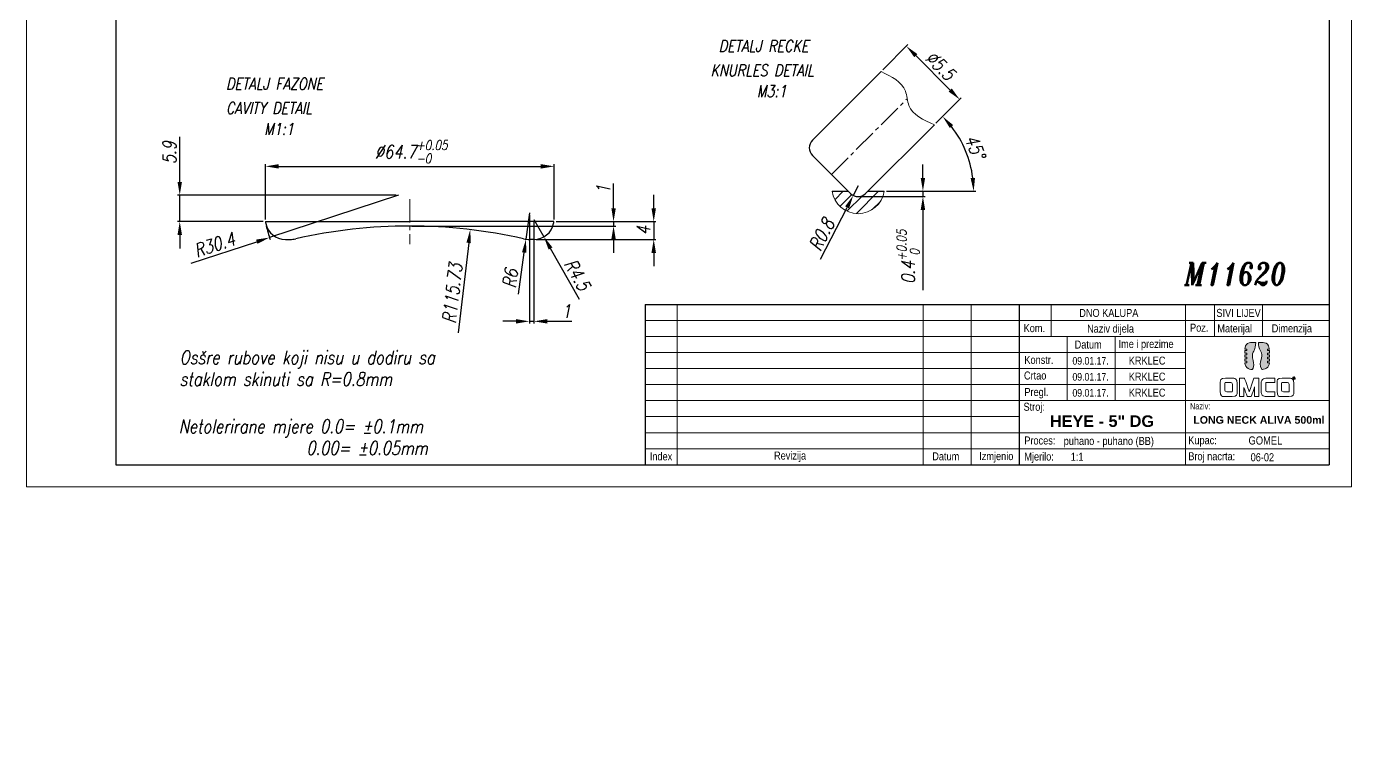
# Model space of a CAD drawing. Extents: x 89 to 607, y -37 to 440.
# Drawn here: x 89 to 386, y -37.2 to 123.2 of the extents above; entities that cross this region are included whole.
import ezdxf

# ---------------------------------------------------------------- set-up
doc = ezdxf.new("R2010")
doc.units = 0
doc.header["$LTSCALE"] = 7
doc.header["$MEASUREMENT"] = 0
doc.linetypes.add('CENTER2', pattern=[1.125, 0.75, -0.125, 0.125, -0.125])
doc.layers.get('0').update_dxf_attribs({"linetype": 'CONTINUOUS', "lineweight": 15})
for name, color, linetype, lineweight in [('1', 1, 'CENTER2', 15), ('3', 3, 'CONTINUOUS', 30), ('8', 252, 'CONTINUOUS', 15), ('ENGLISH', 252, 'CONTINUOUS', 18)]:
    doc.layers.add(name, color=color, linetype=linetype, lineweight=lineweight)
doc.styles.add('ITALICT', font='ITALICT.shx', dxfattribs={"width": 0.8, "height": 3})
doc.styles.get("Standard").update_dxf_attribs({"font": 'isocp.shx', "height": 3})
doc.styles.add('style2', font='swissc.ttf')
doc.dimstyles.get("Standard").update_dxf_attribs({"dimtxt": 3, "dimasz": 3, "dimexe": 0.5, "dimexo": 0.5, "dimgap": 0.8, "dimtad": 1, "dimdsep": 46, "dimtxsty": 'ITALICT', "dimcen": 0.09, "dimazin": 2, "dimtfac": 1, "dimtmove": 0, "dimatfit": 3, "dimfxl": 1, "dimtolj": 1, "dimtzin": 0, "dimarcsym": 0})
doc.dimstyles.new('Standard$0', dxfattribs={"dimtxt": 3, "dimasz": 3, "dimexe": 0.5, "dimexo": 0.5, "dimgap": 0.8, "dimtad": 1, "dimdsep": 46, "dimtxsty": 'ITALICT', "dimcen": 0.09, "dimazin": 2, "dimtfac": 1, "dimtmove": 0, "dimatfit": 3, "dimfxl": 1, "dimtolj": 1, "dimtzin": 0, "dimarcsym": 0})
doc.dimstyles.new('Standard$4', dxfattribs={"dimtxt": 3, "dimasz": 3, "dimexe": 0.5, "dimexo": 0.5, "dimgap": 0.8, "dimtad": 1, "dimdsep": 46, "dimtxsty": 'ITALICT', "dimcen": 0.09, "dimazin": 2, "dimtfac": 1, "dimtmove": 0, "dimatfit": 3, "dimfxl": 1, "dimtolj": 1, "dimtzin": 0, "dimarcsym": 0})

# ---------------------------------------------------------------- blocks, each defined once
blk = doc.blocks.new('*D19')
at = {"color": 0, "linetype": 'ByBlock', "lineweight": -2, "transparency": 16777216}
for p, q in [((142.55, 80.01), (142.55, 92.39)), ((207.25, 80.01), (207.25, 92.39)), ((145.55, 91.89), (204.25, 91.89))]:
    blk.add_line(p, q, dxfattribs=at)
at = {"color": 0, "transparency": 16777216}
for points in [[(145.55, 92.39), (145.55, 91.39), (142.55, 91.89)], [(204.25, 91.39), (204.25, 92.39), (207.25, 91.89)]]:
    blk.add_solid(points, dxfattribs=at)
at = {"color": 0, "transparency": 16777216, "insert": (175.26, 95.17), "char_height": 3, "attachment_point": 5, "style": 'ITALICT'}
blk.add_mtext('\\A1;%%c64.7{}{\\H0.71x;\\C3;\\S+0.05^ -0;}', dxfattribs=at)
blk = doc.blocks.new('*D20')
at = {"color": 0, "lineweight": -2, "transparency": 16777216}
for p, q in [((229.6, 82.51), (229.6, 85.51)), ((207.75, 79.51), (230.1, 79.51)), ((229.6, 79.51), (229.6, 75.51)), ((203.25, 75.51), (230.1, 75.51)), ((229.6, 72.51), (229.6, 69.51))]:
    blk.add_line(p, q, dxfattribs=at)
at = {"color": 0, "transparency": 16777216}
for points in [[(229.1, 82.51), (230.1, 82.51), (229.6, 79.51)], [(230.1, 72.51), (229.1, 72.51), (229.6, 75.51)]]:
    blk.add_solid(points, dxfattribs=at)
at = {"color": 0, "transparency": 16777216, "insert": (227.3, 77.51), "char_height": 3, "attachment_point": 5, "rotation": 90, "style": 'ITALICT'}
blk.add_mtext('\\A1;4', dxfattribs=at)
blk = doc.blocks.new('*D55')
at = {"color": 0, "linetype": 'ByBlock', "lineweight": -2, "transparency": 16777216}
for p, q in [((275.41, 87.5), (274.32, 85.36)), ((266.99, 71.07), (272.95, 82.69))]:
    blk.add_line(p, q, dxfattribs=at)
at = {"color": 0, "transparency": 16777216}
blk.add_solid([(273.39, 82.46), (272.5, 82.92), (274.32, 85.36)], dxfattribs=at)
at = {"color": 0, "transparency": 16777216, "insert": (267.24, 76.6), "char_height": 3, "attachment_point": 5, "rotation": 62.8566, "style": 'ITALICT'}
blk.add_mtext('\\A1;R0.8', dxfattribs=at)
blk = doc.blocks.new('*D56')
at = {"color": 0, "linetype": 'ByBlock', "lineweight": -2, "transparency": 16777216}
for p, q in [((280.92, 113.5), (286.59, 119.17)), ((288.36, 116.7), (296.06, 109)), ((292.87, 101.56), (298.54, 107.23))]:
    blk.add_line(p, q, dxfattribs=at)
at = {"color": 0, "transparency": 16777216}
for points in [[(288.71, 117.05), (288.01, 116.34), (286.24, 118.82)], [(295.71, 108.64), (296.41, 109.35), (298.18, 106.88)]]:
    blk.add_solid(points, dxfattribs=at)
at = {"color": 0, "transparency": 16777216, "insert": (293.84, 114.47), "char_height": 3, "attachment_point": 5, "rotation": 315, "style": 'ITALICT'}
blk.add_mtext('\\A1;%%C5.5', dxfattribs=at)
blk = doc.blocks.new('*D57')
at = {"color": 0, "lineweight": -2, "transparency": 16777216}
for p, q in [((289.94, 89.3), (289.94, 92.3)), ((281.76, 86.3), (290.44, 86.3)), ((289.94, 86.3), (289.94, 85.1)), ((275.91, 85.1), (290.44, 85.1)), ((289.94, 82.1), (289.94, 64.17))]:
    blk.add_line(p, q, dxfattribs=at)
at = {"color": 0, "transparency": 16777216}
for points in [[(289.44, 89.3), (290.44, 89.3), (289.94, 86.3)], [(290.44, 82.1), (289.44, 82.1), (289.94, 85.1)]]:
    blk.add_solid(points, dxfattribs=at)
at = {"color": 0, "transparency": 16777216, "insert": (286.65, 71.64), "char_height": 3, "attachment_point": 5, "rotation": 90, "style": 'ITALICT'}
blk.add_mtext('\\A1;0.4{}{\\H0.71x;\\C3;\\S+0.05^  0;}', dxfattribs=at)
blk = doc.blocks.new('*D73')
at = {"color": 0, "linetype": 'ByBlock', "lineweight": -2, "transparency": 16777216}
for p, q in [((292.87, 101.56), (294.72, 103.42)), ((281.76, 86.3), (301.81, 86.3))]:
    blk.add_line(p, q, dxfattribs=at)
blk.add_arc((277.6, 86.3), 23.71, 7.2544, 37.7456, dxfattribs=at)
at = {"color": 0, "transparency": 16777216}
for points in [[(296.73, 101.14), (295.98, 100.48), (294.37, 103.06)], [(300.63, 89.26), (301.62, 89.32), (301.31, 86.3)]]:
    blk.add_solid(points, dxfattribs=at)
at = {"color": 0, "transparency": 16777216, "insert": (301.63, 96.25), "char_height": 3, "attachment_point": 5, "rotation": 292.5, "style": 'ITALICT'}
blk.add_mtext('\\A1;45%%d', dxfattribs=at)
blk = doc.blocks.new('*D79')
at = {"color": 0, "lineweight": -2, "transparency": 16777216}
for p, q in [((172.37, 85.41), (143.48, 75.94)), ((125.94, 70.19), (140.63, 75))]:
    blk.add_line(p, q, dxfattribs=at)
blk.add_arc((172.37, 85.41), 30.4, 192.9765, 199.0901, dxfattribs=at)
at = {"color": 0, "transparency": 16777216}
blk.add_solid([(140.78, 74.53), (140.47, 75.48), (143.48, 75.94)], dxfattribs=at)
at = {"color": 0, "transparency": 16777216, "insert": (131.14, 74.32), "char_height": 3, "attachment_point": 5, "rotation": 18.1478, "style": 'ITALICT'}
blk.add_mtext('\\A1;R30.4', dxfattribs=at)
blk = doc.blocks.new('*D80')
at = {"color": 0, "lineweight": -2, "transparency": 16777216}
for p, q in [((123.36, 88.41), (123.36, 98.49)), ((171.87, 85.41), (122.86, 85.41)), ((123.36, 79.51), (123.36, 85.41)), ((142.05, 79.51), (122.86, 79.51)), ((123.36, 76.51), (123.36, 73.51))]:
    blk.add_line(p, q, dxfattribs=at)
at = {"color": 0, "transparency": 16777216}
for points in [[(122.86, 88.41), (123.86, 88.41), (123.36, 85.41)], [(123.86, 76.51), (122.86, 76.51), (123.36, 79.51)]]:
    blk.add_solid(points, dxfattribs=at)
at = {"color": 0, "transparency": 16777216, "insert": (121.06, 94.95), "char_height": 3, "attachment_point": 5, "rotation": 90, "style": 'ITALICT'}
blk.add_mtext('\\A1;5.9', dxfattribs=at)
blk = doc.blocks.new('*D81')
at = {"color": 0, "lineweight": -2, "transparency": 16777216}
for p, q in [((202.75, 80.01), (204.98, 76.1)), ((212.98, 62.04), (206.46, 73.49))]:
    blk.add_line(p, q, dxfattribs=at)
at = {"color": 0, "transparency": 16777216}
blk.add_solid([(206.9, 73.74), (206.03, 73.24), (204.98, 76.1)], dxfattribs=at)
at = {"color": 0, "transparency": 16777216, "insert": (212.46, 67.6), "char_height": 3, "attachment_point": 5, "rotation": 299.6408, "style": 'ITALICT'}
blk.add_mtext('\\A1;R4.5', dxfattribs=at)
blk = doc.blocks.new('*D82')
at = {"color": 0, "lineweight": -2, "transparency": 16777216}
for p, q in [((201.75, 81.51), (200.96, 75.56)), ((199.31, 63.27), (200.56, 72.59))]:
    blk.add_line(p, q, dxfattribs=at)
at = {"color": 0, "transparency": 16777216}
blk.add_solid([(201.06, 72.52), (200.07, 72.65), (200.96, 75.56)], dxfattribs=at)
at = {"color": 0, "transparency": 16777216, "insert": (197.46, 66.75), "char_height": 3, "attachment_point": 5, "rotation": 82.3804, "style": 'ITALICT'}
blk.add_mtext('\\A1;R6', dxfattribs=at)
blk = doc.blocks.new('*D83')
at = {"color": 0, "lineweight": -2, "transparency": 16777216}
blk.add_line((188.12, 74.73), (185.74, 54.61), dxfattribs=at)
at = {"color": 0, "transparency": 16777216}
blk.add_solid([(188.61, 74.67), (187.62, 74.79), (188.47, 77.71)], dxfattribs=at)
at = {"color": 0, "transparency": 16777216, "insert": (184.47, 63.45), "char_height": 3, "attachment_point": 5, "rotation": 83.2643, "style": 'ITALICT'}
blk.add_mtext('\\A1;R115.73', dxfattribs=at)
blk = doc.blocks.new('*D84')
at = {"color": 0, "lineweight": -2, "transparency": 16777216}
for p, q in [((201.75, 81.01), (201.75, 56.66)), ((202.75, 79.51), (202.75, 56.66)), ((198.75, 57.16), (195.75, 57.16)), ((201.75, 57.16), (202.75, 57.16)), ((205.75, 57.16), (211.27, 57.16))]:
    blk.add_line(p, q, dxfattribs=at)
at = {"color": 0, "transparency": 16777216}
for points in [[(198.75, 57.66), (198.75, 56.66), (201.75, 57.16)], [(205.75, 57.66), (205.75, 56.66), (202.75, 57.16)]]:
    blk.add_solid(points, dxfattribs=at)
at = {"color": 0, "transparency": 16777216, "insert": (210.01, 59.46), "char_height": 3, "attachment_point": 5, "style": 'ITALICT'}
blk.add_mtext('\\A1;1', dxfattribs=at)
blk = doc.blocks.new('*D85')
at = {"color": 0, "lineweight": -2, "transparency": 16777216}
for p, q in [((220.6, 82.51), (220.6, 88.02)), ((175.4, 78.51), (221.1, 78.51)), ((207.75, 79.51), (221.1, 79.51)), ((220.6, 79.51), (220.6, 78.51)), ((220.6, 75.51), (220.6, 72.51))]:
    blk.add_line(p, q, dxfattribs=at)
at = {"color": 0, "transparency": 16777216}
for points in [[(220.1, 82.51), (221.1, 82.51), (220.6, 79.51)], [(221.1, 75.51), (220.1, 75.51), (220.6, 78.51)]]:
    blk.add_solid(points, dxfattribs=at)
at = {"color": 0, "transparency": 16777216, "insert": (218.3, 86.76), "char_height": 3, "attachment_point": 5, "rotation": 90, "style": 'ITALICT'}
blk.add_mtext('\\A1;1', dxfattribs=at)

msp = doc.modelspace()

# ---------------------------------------------------------------- hatches: boundary and pattern name
h = msp.add_hatch(color=142)
h.dxf.hatch_style = 1
edge = h.paths.add_edge_path()
edge.add_spline(control_points=[(363.787, 49.635), (363.787, 50.395), (364.456, 50.599), (364.53, 52.422)], knot_values=[0.952381, 0.952381, 0.952381, 0.952381, 1, 1, 1, 1], degree=3, periodic=0)
edge.add_spline(control_points=[(364.53, 52.422), (364.53, 52.422), (363.758, 52.422), (363.758, 52.422)], knot_values=[0, 0, 0, 0, 0.047619, 0.047619, 0.047619, 0.047619], degree=3, periodic=0)
edge.add_spline(control_points=[(363.758, 52.422), (362.454, 52.422), (362.157, 51.417), (362.089, 50.958), (362.089, 50.958), (362.089, 50.958), (362.2, 50.958), (362.31, 50.958)], knot_values=[0.047619, 0.047619, 0.047619, 0.047619, 0.0952381, 0.0952381, 0.0952381, 0.0953381, 0.1190476, 0.1190476, 0.1190476, 0.1190476], degree=3, periodic=0)
edge.add_spline(control_points=[(362.31, 50.958), (362.421, 50.958), (362.531, 50.958), (362.531, 50.958), (362.531, 50.958), (362.531, 50.958), (362.531, 50.866), (362.531, 50.773)], knot_values=[0.1190476, 0.1190476, 0.1190476, 0.1190476, 0.1428571, 0.1428571, 0.1428571, 0.1429571, 0.1666667, 0.1666667, 0.1666667, 0.1666667], degree=3, periodic=0)
edge.add_spline(control_points=[(362.531, 50.773), (362.531, 50.681), (362.531, 50.588), (362.531, 50.588), (362.531, 50.588), (362.531, 50.588), (362.416, 50.588), (362.3, 50.588)], knot_values=[0.1666667, 0.1666667, 0.1666667, 0.1666667, 0.1904762, 0.1904762, 0.1904762, 0.1905762, 0.2142857, 0.2142857, 0.2142857, 0.2142857], degree=3, periodic=0)
edge.add_spline(control_points=[(362.3, 50.588), (362.185, 50.588), (362.069, 50.588), (362.069, 50.588), (362.069, 50.588), (362.069, 50.588), (362.069, 50.452), (362.069, 50.317)], knot_values=[0.2142857, 0.2142857, 0.2142857, 0.2142857, 0.2380952, 0.2380952, 0.2380952, 0.2381952, 0.2619048, 0.2619048, 0.2619048, 0.2619048], degree=3, periodic=0)
edge.add_spline(control_points=[(362.069, 50.317), (362.069, 50.181), (362.069, 50.045), (362.069, 50.045), (362.069, 50.045), (362.069, 50.045), (362.185, 50.045), (362.3, 50.045)], knot_values=[0.2619048, 0.2619048, 0.2619048, 0.2619048, 0.2857143, 0.2857143, 0.2857143, 0.2858143, 0.3095238, 0.3095238, 0.3095238, 0.3095238], degree=3, periodic=0)
edge.add_spline(control_points=[(362.3, 50.045), (362.416, 50.045), (362.531, 50.045), (362.531, 50.045), (362.531, 50.045), (362.531, 50.045), (362.531, 49.953), (362.531, 49.86)], knot_values=[0.3095238, 0.3095238, 0.3095238, 0.3095238, 0.3333333, 0.3333333, 0.3333333, 0.3334333, 0.3571429, 0.3571429, 0.3571429, 0.3571429], degree=3, periodic=0)
edge.add_spline(control_points=[(362.531, 49.86), (362.531, 49.768), (362.531, 49.675), (362.531, 49.675), (362.531, 49.675), (362.531, 49.675), (362.416, 49.675), (362.3, 49.675)], knot_values=[0.3571429, 0.3571429, 0.3571429, 0.3571429, 0.3809524, 0.3809524, 0.3809524, 0.3810524, 0.4047619, 0.4047619, 0.4047619, 0.4047619], degree=3, periodic=0)
edge.add_spline(control_points=[(362.3, 49.675), (362.185, 49.675), (362.069, 49.675), (362.069, 49.675), (362.069, 49.675), (362.069, 49.675), (362.069, 49.539), (362.069, 49.404)], knot_values=[0.4047619, 0.4047619, 0.4047619, 0.4047619, 0.4285714, 0.4285714, 0.4285714, 0.4286714, 0.452381, 0.452381, 0.452381, 0.452381], degree=3, periodic=0)
edge.add_spline(control_points=[(362.069, 49.404), (362.069, 49.268), (362.069, 49.132), (362.069, 49.132), (362.069, 49.132), (362.069, 49.132), (362.185, 49.132), (362.3, 49.132)], knot_values=[0.452381, 0.452381, 0.452381, 0.452381, 0.4761905, 0.4761905, 0.4761905, 0.4762905, 0.5, 0.5, 0.5, 0.5], degree=3, periodic=0)
edge.add_spline(control_points=[(362.3, 49.132), (362.416, 49.132), (362.531, 49.132), (362.531, 49.132), (362.531, 49.132), (362.531, 49.132), (362.531, 49.039), (362.531, 48.947)], knot_values=[0.5, 0.5, 0.5, 0.5, 0.5238095, 0.5238095, 0.5238095, 0.5239095, 0.547619, 0.547619, 0.547619, 0.547619], degree=3, periodic=0)
edge.add_spline(control_points=[(362.531, 48.947), (362.531, 48.855), (362.531, 48.762), (362.531, 48.762), (362.531, 48.762), (362.531, 48.762), (362.416, 48.762), (362.3, 48.762)], knot_values=[0.547619, 0.547619, 0.547619, 0.547619, 0.5714286, 0.5714286, 0.5714286, 0.5715286, 0.5952381, 0.5952381, 0.5952381, 0.5952381], degree=3, periodic=0)
edge.add_spline(control_points=[(362.3, 48.762), (362.185, 48.762), (362.069, 48.762), (362.069, 48.762), (362.069, 48.762), (362.069, 48.762), (362.069, 48.626), (362.069, 48.49)], knot_values=[0.5952381, 0.5952381, 0.5952381, 0.5952381, 0.6190476, 0.6190476, 0.6190476, 0.6191476, 0.6428571, 0.6428571, 0.6428571, 0.6428571], degree=3, periodic=0)
edge.add_spline(control_points=[(362.069, 48.49), (362.069, 48.355), (362.069, 48.219), (362.069, 48.219), (362.069, 48.219), (362.069, 48.219), (362.185, 48.219), (362.3, 48.219)], knot_values=[0.6428571, 0.6428571, 0.6428571, 0.6428571, 0.6666667, 0.6666667, 0.6666667, 0.6667667, 0.6904762, 0.6904762, 0.6904762, 0.6904762], degree=3, periodic=0)
edge.add_spline(control_points=[(362.3, 48.219), (362.416, 48.219), (362.531, 48.219), (362.531, 48.219), (362.531, 48.219), (362.531, 48.219), (362.531, 48.126), (362.531, 48.034)], knot_values=[0.6904762, 0.6904762, 0.6904762, 0.6904762, 0.7142857, 0.7142857, 0.7142857, 0.7143857, 0.7380952, 0.7380952, 0.7380952, 0.7380952], degree=3, periodic=0)
edge.add_spline(control_points=[(362.531, 48.034), (362.531, 47.942), (362.531, 47.849), (362.531, 47.849), (362.531, 47.849), (362.531, 47.849), (362.086, 47.849), (362.086, 47.849)], knot_values=[0.7380952, 0.7380952, 0.7380952, 0.7380952, 0.7619048, 0.7619048, 0.7619048, 0.7620048, 0.8095238, 0.8095238, 0.8095238, 0.8095238], degree=3, periodic=0)
edge.add_spline(control_points=[(362.086, 47.849), (362.243, 46.457), (363.474, 46.385), (363.655, 46.385)], knot_values=[0.8095238, 0.8095238, 0.8095238, 0.8095238, 0.8571429, 0.8571429, 0.8571429, 0.8571429], degree=3, periodic=0)
edge.add_spline(control_points=[(363.655, 46.385), (363.655, 46.385), (363.792, 46.385), (363.792, 46.385)], knot_values=[0.8571429, 0.8571429, 0.8571429, 0.8571429, 0.9047619, 0.9047619, 0.9047619, 0.9047619], degree=3, periodic=0)
edge.add_spline(control_points=[(363.792, 46.385), (364.438, 47.314), (363.787, 48.667), (363.787, 49.635)], knot_values=[0.9047619, 0.9047619, 0.9047619, 0.9047619, 0.952381, 0.952381, 0.952381, 0.952381], degree=3, periodic=0)
h = msp.add_hatch(color=253)
h.dxf.hatch_style = 1
edge = h.paths.add_edge_path()
edge.add_spline(control_points=[(367.597, 50.958), (367.435, 52.341), (366.211, 52.422), (366.029, 52.422), (366.029, 52.422), (366.029, 52.422), (365.155, 52.422), (365.155, 52.422)], knot_values=[0.6666667, 0.6666667, 0.6666667, 0.6666667, 0.7142857, 0.7142857, 0.7142857, 0.7143857, 0.7619048, 0.7619048, 0.7619048, 0.7619048], degree=3, periodic=0)
edge.add_spline(control_points=[(365.155, 52.422), (365.228, 50.599), (365.898, 50.395), (365.898, 49.635)], knot_values=[0.7619048, 0.7619048, 0.7619048, 0.7619048, 0.8095238, 0.8095238, 0.8095238, 0.8095238], degree=3, periodic=0)
edge.add_spline(control_points=[(365.898, 49.635), (365.898, 48.667), (365.247, 47.314), (365.893, 46.385)], knot_values=[0.8095238, 0.8095238, 0.8095238, 0.8095238, 0.8571429, 0.8571429, 0.8571429, 0.8571429], degree=3, periodic=0)
edge.add_spline(control_points=[(365.893, 46.385), (365.893, 46.385), (365.937, 46.385), (365.937, 46.385)], knot_values=[0.8571429, 0.8571429, 0.8571429, 0.8571429, 0.9047619, 0.9047619, 0.9047619, 0.9047619], degree=3, periodic=0)
edge.add_spline(control_points=[(365.937, 46.385), (367.24, 46.385), (367.531, 47.39), (367.597, 47.849), (367.597, 47.849), (367.597, 47.849), (367.486, 47.849), (367.375, 47.849)], knot_values=[0.9047619, 0.9047619, 0.9047619, 0.9047619, 0.952381, 0.952381, 0.952381, 0.952481, 0.9761905, 0.9761905, 0.9761905, 0.9761905], degree=3, periodic=0)
edge.add_spline(control_points=[(367.375, 47.849), (367.264, 47.849), (367.153, 47.849), (367.153, 47.849), (367.153, 47.849), (367.153, 47.942), (367.153, 48.034)], knot_values=[0.9761905, 0.9761905, 0.9761905, 0.9761905, 1, 1, 1, 1.0238095, 1.0238095, 1.0238095, 1.0238095], degree=3, periodic=0)
edge.add_spline(control_points=[(367.153, 48.034), (367.153, 48.126), (367.153, 48.219), (367.153, 48.219), (367.153, 48.219), (367.153, 48.219), (367.269, 48.219), (367.384, 48.219)], knot_values=[0.0238095, 0.0238095, 0.0238095, 0.0238095, 0.047619, 0.047619, 0.047619, 0.047719, 0.0714286, 0.0714286, 0.0714286, 0.0714286], degree=3, periodic=0)
edge.add_spline(control_points=[(367.384, 48.219), (367.5, 48.219), (367.616, 48.219), (367.616, 48.219), (367.616, 48.219), (367.616, 48.219), (367.616, 48.355), (367.616, 48.49)], knot_values=[0.0714286, 0.0714286, 0.0714286, 0.0714286, 0.0952381, 0.0952381, 0.0952381, 0.0953381, 0.1190476, 0.1190476, 0.1190476, 0.1190476], degree=3, periodic=0)
edge.add_spline(control_points=[(367.616, 48.49), (367.616, 48.626), (367.616, 48.762), (367.616, 48.762), (367.616, 48.762), (367.616, 48.762), (367.5, 48.762), (367.384, 48.762)], knot_values=[0.1190476, 0.1190476, 0.1190476, 0.1190476, 0.1428571, 0.1428571, 0.1428571, 0.1429571, 0.1666667, 0.1666667, 0.1666667, 0.1666667], degree=3, periodic=0)
edge.add_spline(control_points=[(367.384, 48.762), (367.269, 48.762), (367.153, 48.762), (367.153, 48.762), (367.153, 48.762), (367.153, 48.762), (367.153, 48.855), (367.153, 48.947)], knot_values=[0.1666667, 0.1666667, 0.1666667, 0.1666667, 0.1904762, 0.1904762, 0.1904762, 0.1905762, 0.2142857, 0.2142857, 0.2142857, 0.2142857], degree=3, periodic=0)
edge.add_spline(control_points=[(367.153, 48.947), (367.153, 49.039), (367.153, 49.132), (367.153, 49.132), (367.153, 49.132), (367.153, 49.132), (367.269, 49.132), (367.384, 49.132)], knot_values=[0.2142857, 0.2142857, 0.2142857, 0.2142857, 0.2380952, 0.2380952, 0.2380952, 0.2381952, 0.2619048, 0.2619048, 0.2619048, 0.2619048], degree=3, periodic=0)
edge.add_spline(control_points=[(367.384, 49.132), (367.5, 49.132), (367.616, 49.132), (367.616, 49.132), (367.616, 49.132), (367.616, 49.132), (367.616, 49.268), (367.616, 49.404)], knot_values=[0.2619048, 0.2619048, 0.2619048, 0.2619048, 0.2857143, 0.2857143, 0.2857143, 0.2858143, 0.3095238, 0.3095238, 0.3095238, 0.3095238], degree=3, periodic=0)
edge.add_spline(control_points=[(367.616, 49.404), (367.616, 49.539), (367.616, 49.675), (367.616, 49.675), (367.616, 49.675), (367.616, 49.675), (367.5, 49.675), (367.384, 49.675)], knot_values=[0.3095238, 0.3095238, 0.3095238, 0.3095238, 0.3333333, 0.3333333, 0.3333333, 0.3334333, 0.3571429, 0.3571429, 0.3571429, 0.3571429], degree=3, periodic=0)
edge.add_spline(control_points=[(367.384, 49.675), (367.269, 49.675), (367.153, 49.675), (367.153, 49.675), (367.153, 49.675), (367.153, 49.675), (367.153, 49.768), (367.153, 49.86)], knot_values=[0.3571429, 0.3571429, 0.3571429, 0.3571429, 0.3809524, 0.3809524, 0.3809524, 0.3810524, 0.4047619, 0.4047619, 0.4047619, 0.4047619], degree=3, periodic=0)
edge.add_spline(control_points=[(367.153, 49.86), (367.153, 49.953), (367.153, 50.045), (367.153, 50.045), (367.153, 50.045), (367.153, 50.045), (367.269, 50.045), (367.384, 50.045)], knot_values=[0.4047619, 0.4047619, 0.4047619, 0.4047619, 0.4285714, 0.4285714, 0.4285714, 0.4286714, 0.452381, 0.452381, 0.452381, 0.452381], degree=3, periodic=0)
edge.add_spline(control_points=[(367.384, 50.045), (367.5, 50.045), (367.616, 50.045), (367.616, 50.045), (367.616, 50.045), (367.616, 50.045), (367.616, 50.181), (367.616, 50.317)], knot_values=[0.452381, 0.452381, 0.452381, 0.452381, 0.4761905, 0.4761905, 0.4761905, 0.4762905, 0.5, 0.5, 0.5, 0.5], degree=3, periodic=0)
edge.add_spline(control_points=[(367.616, 50.317), (367.616, 50.452), (367.616, 50.588), (367.616, 50.588), (367.616, 50.588), (367.616, 50.588), (367.5, 50.588), (367.384, 50.588)], knot_values=[0.5, 0.5, 0.5, 0.5, 0.5238095, 0.5238095, 0.5238095, 0.5239095, 0.547619, 0.547619, 0.547619, 0.547619], degree=3, periodic=0)
edge.add_spline(control_points=[(367.384, 50.588), (367.269, 50.588), (367.153, 50.588), (367.153, 50.588), (367.153, 50.588), (367.153, 50.588), (367.153, 50.681), (367.153, 50.773)], knot_values=[0.547619, 0.547619, 0.547619, 0.547619, 0.5714286, 0.5714286, 0.5714286, 0.5715286, 0.5952381, 0.5952381, 0.5952381, 0.5952381], degree=3, periodic=0)
edge.add_spline(control_points=[(367.153, 50.773), (367.153, 50.866), (367.153, 50.958), (367.153, 50.958), (367.153, 50.958), (367.153, 50.958), (367.597, 50.958), (367.597, 50.958)], knot_values=[0.5952381, 0.5952381, 0.5952381, 0.5952381, 0.6190476, 0.6190476, 0.6190476, 0.6191476, 0.6666667, 0.6666667, 0.6666667, 0.6666667], degree=3, periodic=0)
at = {"layer": '8'}
h = msp.add_hatch(dxfattribs=at)
h.set_pattern_fill('ANSI31', color=256, scale=15)
h.set_pattern_definition([(45, (0.8093, 3.3115), (-1.325825, 1.325825), [])])
h.paths.add_polyline_path([(281.256, 86.298), (277.604, 86.298), (277.107, 85.801, -0.4142136), (273.713, 85.801), (273.216, 86.298), (269.564, 86.298, 0.85782)])

# ---------------------------------------------------------------- linework, layer by layer
for p, q in [((89.007, 440.033), (89.007, 20.033)), ((386.007, 440.033), (386.007, 20.033)), ((234.858, 60.909), (234.858, 25.033)), ((289.994, 60.909), (289.994, 25.033)), ((300.757, 60.909), (300.757, 25.033)), ((318.696, 60.909), (318.696, 53.734)), ((348.832, 60.909), (348.832, 25.033)), ((355.29, 60.909), (355.29, 53.734)), ((366.053, 60.909), (366.053, 53.734)), ((227.683, 57.322), (381.007, 57.322)), ((381.007, 53.734), (227.683, 53.734)), ((322.283, 53.734), (322.283, 39.384)), ((333.046, 53.734), (333.046, 39.384)), ((227.683, 50.147), (348.832, 50.147)), ((227.683, 46.559), (348.832, 46.559)), ((227.683, 42.971), (348.832, 42.971)), ((227.683, 39.384), (381.007, 39.384)), ((311.52, 35.796), (227.683, 35.796)), ((227.683, 32.208), (381.007, 32.208)), ((227.683, 28.621), (381.007, 28.621)), ((89.007, 20.033), (386.007, 20.033))]:
    msp.add_line(p, q)
msp.add_arc((275.41, 87.198), 5.914, 188.75269, 351.24731)
msp.add_spline([(280.571, 113.151), (286.01, 108.771), (286.806, 105.518), (292.514, 101.208)], degree=3)
at = {"color": 142}
msp.add_open_spline([(364.53, 52.422), (364.53, 52.422), (363.758, 52.422), (363.758, 52.422), (363.758, 52.422), (362.454, 52.422), (362.157, 51.417), (362.089, 50.958), (362.089, 50.958), (362.089, 50.958), (362.531, 50.958), (362.531, 50.958), (362.531, 50.958), (362.531, 50.958), (362.531, 50.588), (362.531, 50.588), (362.531, 50.588), (362.531, 50.588), (362.069, 50.588), (362.069, 50.588), (362.069, 50.588), (362.069, 50.588), (362.069, 50.045), (362.069, 50.045), (362.069, 50.045), (362.069, 50.045), (362.531, 50.045), (362.531, 50.045), (362.531, 50.045), (362.531, 50.045), (362.531, 49.675), (362.531, 49.675), (362.531, 49.675), (362.531, 49.675), (362.069, 49.675), (362.069, 49.675), (362.069, 49.675), (362.069, 49.675), (362.069, 49.132), (362.069, 49.132), (362.069, 49.132), (362.069, 49.132), (362.531, 49.132), (362.531, 49.132), (362.531, 49.132), (362.531, 49.132), (362.531, 48.762), (362.531, 48.762), (362.531, 48.762), (362.531, 48.762), (362.069, 48.762), (362.069, 48.762), (362.069, 48.762), (362.069, 48.762), (362.069, 48.219), (362.069, 48.219), (362.069, 48.219), (362.069, 48.219), (362.531, 48.219), (362.531, 48.219), (362.531, 48.219), (362.531, 48.219), (362.531, 47.849), (362.531, 47.849), (362.531, 47.849), (362.531, 47.849), (362.086, 47.849), (362.086, 47.849), (362.086, 47.849), (362.243, 46.457), (363.474, 46.385), (363.655, 46.385), (363.655, 46.385), (363.655, 46.385), (363.792, 46.385), (363.792, 46.385), (363.792, 46.385), (364.438, 47.314), (363.787, 48.667), (363.787, 49.635), (363.787, 49.635), (363.787, 50.395), (364.456, 50.599), (364.53, 52.422)], degree=3, knots=[0, 0, 0, 0, 0.047619, 0.047619, 0.047619, 0.0714286, 0.0952381, 0.0952381, 0.0952381, 0.1190476, 0.1428571, 0.1428571, 0.1428571, 0.1666667, 0.1904762, 0.1904762, 0.1904762, 0.2142857, 0.2380952, 0.2380952, 0.2380952, 0.2619048, 0.2857143, 0.2857143, 0.2857143, 0.3095238, 0.3333333, 0.3333333, 0.3333333, 0.3571429, 0.3809524, 0.3809524, 0.3809524, 0.4047619, 0.4285714, 0.4285714, 0.4285714, 0.452381, 0.4761905, 0.4761905, 0.4761905, 0.5, 0.5238095, 0.5238095, 0.5238095, 0.547619, 0.5714286, 0.5714286, 0.5714286, 0.5952381, 0.6190476, 0.6190476, 0.6190476, 0.6428571, 0.6666667, 0.6666667, 0.6666667, 0.6904762, 0.7142857, 0.7142857, 0.7142857, 0.7380952, 0.7619048, 0.7619048, 0.7619048, 0.7857143, 0.8095238, 0.8095238, 0.8095238, 0.8333333, 0.8571429, 0.8571429, 0.8571429, 0.8809524, 0.9047619, 0.9047619, 0.9047619, 0.9285714, 0.952381, 0.952381, 0.952381, 0.9761905, 1, 1, 1, 1], dxfattribs=at)
at = {"color": 253}
msp.add_open_spline([(367.153, 47.849), (367.153, 47.849), (367.153, 48.219), (367.153, 48.219), (367.153, 48.219), (367.153, 48.219), (367.616, 48.219), (367.616, 48.219), (367.616, 48.219), (367.616, 48.219), (367.616, 48.762), (367.616, 48.762), (367.616, 48.762), (367.616, 48.762), (367.153, 48.762), (367.153, 48.762), (367.153, 48.762), (367.153, 48.762), (367.153, 49.132), (367.153, 49.132), (367.153, 49.132), (367.153, 49.132), (367.616, 49.132), (367.616, 49.132), (367.616, 49.132), (367.616, 49.132), (367.616, 49.675), (367.616, 49.675), (367.616, 49.675), (367.616, 49.675), (367.153, 49.675), (367.153, 49.675), (367.153, 49.675), (367.153, 49.675), (367.153, 50.045), (367.153, 50.045), (367.153, 50.045), (367.153, 50.045), (367.616, 50.045), (367.616, 50.045), (367.616, 50.045), (367.616, 50.045), (367.616, 50.588), (367.616, 50.588), (367.616, 50.588), (367.616, 50.588), (367.153, 50.588), (367.153, 50.588), (367.153, 50.588), (367.153, 50.588), (367.153, 50.958), (367.153, 50.958), (367.153, 50.958), (367.153, 50.958), (367.597, 50.958), (367.597, 50.958), (367.597, 50.958), (367.435, 52.341), (366.211, 52.422), (366.029, 52.422), (366.029, 52.422), (366.029, 52.422), (365.155, 52.422), (365.155, 52.422), (365.155, 52.422), (365.228, 50.599), (365.898, 50.395), (365.898, 49.635), (365.898, 49.635), (365.898, 48.667), (365.247, 47.314), (365.893, 46.385), (365.893, 46.385), (365.893, 46.385), (365.937, 46.385), (365.937, 46.385), (365.937, 46.385), (367.24, 46.385), (367.531, 47.39), (367.597, 47.849), (367.597, 47.849), (367.597, 47.849), (367.153, 47.849), (367.153, 47.849)], degree=3, knots=[0, 0, 0, 0, 0.047619, 0.047619, 0.047619, 0.0714286, 0.0952381, 0.0952381, 0.0952381, 0.1190476, 0.1428571, 0.1428571, 0.1428571, 0.1666667, 0.1904762, 0.1904762, 0.1904762, 0.2142857, 0.2380952, 0.2380952, 0.2380952, 0.2619048, 0.2857143, 0.2857143, 0.2857143, 0.3095238, 0.3333333, 0.3333333, 0.3333333, 0.3571429, 0.3809524, 0.3809524, 0.3809524, 0.4047619, 0.4285714, 0.4285714, 0.4285714, 0.452381, 0.4761905, 0.4761905, 0.4761905, 0.5, 0.5238095, 0.5238095, 0.5238095, 0.547619, 0.5714286, 0.5714286, 0.5714286, 0.5952381, 0.6190476, 0.6190476, 0.6190476, 0.6428571, 0.6666667, 0.6666667, 0.6666667, 0.6904762, 0.7142857, 0.7142857, 0.7142857, 0.7380952, 0.7619048, 0.7619048, 0.7619048, 0.7857143, 0.8095238, 0.8095238, 0.8095238, 0.8333333, 0.8571429, 0.8571429, 0.8571429, 0.8809524, 0.9047619, 0.9047619, 0.9047619, 0.9285714, 0.952381, 0.952381, 0.952381, 0.9761905, 1, 1, 1, 1], dxfattribs=at)
for points, knots in [([(373.101, 44.154), (372.948, 44.154), (372.824, 44.279), (372.824, 44.432), (372.824, 44.432), (372.824, 44.585), (372.948, 44.709), (373.101, 44.709), (373.101, 44.709), (373.254, 44.709), (373.379, 44.585), (373.379, 44.432), (373.379, 44.432), (373.379, 44.279), (373.254, 44.154), (373.101, 44.154)], [0, 0, 0, 0, 0.25, 0.25, 0.25, 0.375, 0.5, 0.5, 0.5, 0.625, 0.75, 0.75, 0.75, 0.875, 1, 1, 1, 1]), ([(373.101, 44.648), (372.983, 44.648), (372.885, 44.55), (372.885, 44.432), (372.885, 44.432), (372.885, 44.313), (372.983, 44.216), (373.101, 44.216), (373.101, 44.216), (373.22, 44.216), (373.317, 44.313), (373.317, 44.432), (373.317, 44.432), (373.317, 44.55), (373.22, 44.648), (373.101, 44.648)], [0, 0, 0, 0, 0.25, 0.25, 0.25, 0.375, 0.5, 0.5, 0.5, 0.625, 0.75, 0.75, 0.75, 0.875, 1, 1, 1, 1]), ([(373.164, 44.384), (373.164, 44.384), (373.222, 44.296), (373.222, 44.296), (373.222, 44.296), (373.222, 44.296), (373.145, 44.296), (373.145, 44.296), (373.145, 44.296), (373.145, 44.296), (373.097, 44.374), (373.097, 44.374), (373.097, 44.374), (373.097, 44.374), (373.067, 44.374), (373.067, 44.374), (373.067, 44.374), (373.067, 44.374), (373.067, 44.296), (373.067, 44.296), (373.067, 44.296), (373.067, 44.296), (372.998, 44.296), (372.998, 44.296), (372.998, 44.296), (372.998, 44.296), (372.998, 44.577), (372.998, 44.577), (372.998, 44.577), (372.998, 44.577), (373.12, 44.577), (373.12, 44.577), (373.12, 44.577), (373.143, 44.577), (373.227, 44.577), (373.227, 44.476), (373.227, 44.476), (373.227, 44.422), (373.195, 44.396), (373.164, 44.384)], [0, 0, 0, 0, 0.1, 0.1, 0.1, 0.15, 0.2, 0.2, 0.2, 0.25, 0.3, 0.3, 0.3, 0.35, 0.4, 0.4, 0.4, 0.45, 0.5, 0.5, 0.5, 0.55, 0.6, 0.6, 0.6, 0.65, 0.7, 0.7, 0.7, 0.75, 0.8, 0.8, 0.8, 0.85, 0.9, 0.9, 0.9, 0.95, 1, 1, 1, 1]), ([(359.234, 40.305), (359.234, 40.305), (357.68, 40.305), (357.68, 40.305), (357.68, 40.305), (357.548, 40.305), (356.6, 40.36), (356.6, 41.51), (356.6, 41.51), (356.6, 41.51), (356.6, 43.266), (356.6, 43.266), (356.6, 43.266), (356.6, 43.266), (356.6, 44.415), (357.749, 44.415), (357.749, 44.415), (357.749, 44.415), (359.296, 44.415), (359.296, 44.415), (359.296, 44.415), (359.429, 44.415), (360.376, 44.353), (360.376, 43.203), (360.376, 43.203), (360.376, 43.203), (360.376, 41.454), (360.376, 41.454), (360.376, 41.454), (360.376, 41.454), (360.383, 40.305), (359.234, 40.305)], [0, 0, 0, 0, 0.125, 0.125, 0.125, 0.1875, 0.25, 0.25, 0.25, 0.3125, 0.375, 0.375, 0.375, 0.4375, 0.5, 0.5, 0.5, 0.5625, 0.625, 0.625, 0.625, 0.6875, 0.75, 0.75, 0.75, 0.8125, 0.875, 0.875, 0.875, 0.9375, 1, 1, 1, 1]), ([(359.331, 42.966), (359.331, 42.966), (359.331, 43.44), (358.927, 43.44), (358.927, 43.44), (358.927, 43.44), (357.777, 43.44), (357.777, 43.44), (357.777, 43.44), (357.777, 43.44), (357.645, 43.433), (357.645, 43.3), (357.645, 43.3), (357.645, 43.3), (357.645, 41.816), (357.645, 41.816), (357.645, 41.816), (357.645, 41.816), (357.645, 41.35), (358.049, 41.35), (358.049, 41.35), (358.049, 41.35), (359.199, 41.35), (359.199, 41.35), (359.199, 41.35), (359.199, 41.35), (359.331, 41.35), (359.331, 41.482), (359.331, 41.482), (359.331, 41.482), (359.331, 42.966), (359.331, 42.966)], [0, 0, 0, 0, 0.125, 0.125, 0.125, 0.1875, 0.25, 0.25, 0.25, 0.3125, 0.375, 0.375, 0.375, 0.4375, 0.5, 0.5, 0.5, 0.5625, 0.625, 0.625, 0.625, 0.6875, 0.75, 0.75, 0.75, 0.8125, 0.875, 0.875, 0.875, 0.9375, 1, 1, 1, 1]), ([(364.292, 40.305), (364.292, 40.305), (364.292, 42.457), (364.292, 42.457), (364.292, 42.457), (364.292, 42.457), (363.539, 40.305), (363.539, 40.305), (363.539, 40.305), (363.539, 40.305), (362.634, 40.305), (362.634, 40.305), (362.634, 40.305), (362.634, 40.305), (361.867, 42.36), (361.867, 42.36), (361.867, 42.36), (361.867, 42.36), (361.867, 40.305), (361.867, 40.305), (361.867, 40.305), (361.867, 40.305), (360.899, 40.305), (360.899, 40.305), (360.899, 40.305), (360.899, 40.305), (360.899, 44.415), (360.899, 44.415), (360.899, 44.415), (360.899, 44.415), (362.02, 44.415), (362.02, 44.415), (362.02, 44.415), (362.02, 44.415), (363.1, 41.384), (363.1, 41.384), (363.1, 41.384), (363.1, 41.384), (364.132, 44.415), (364.132, 44.415), (364.132, 44.415), (364.132, 44.415), (365.233, 44.415), (365.233, 44.415), (365.233, 44.415), (365.233, 44.415), (365.233, 40.305), (365.233, 40.305), (365.233, 40.305), (365.233, 40.305), (364.292, 40.305), (364.292, 40.305)], [0, 0, 0, 0, 0.0769231, 0.0769231, 0.0769231, 0.1153846, 0.1538462, 0.1538462, 0.1538462, 0.1923077, 0.2307692, 0.2307692, 0.2307692, 0.2692308, 0.3076923, 0.3076923, 0.3076923, 0.3461538, 0.3846154, 0.3846154, 0.3846154, 0.4230769, 0.4615385, 0.4615385, 0.4615385, 0.5, 0.5384615, 0.5384615, 0.5384615, 0.5769231, 0.6153846, 0.6153846, 0.6153846, 0.6538462, 0.6923077, 0.6923077, 0.6923077, 0.7307692, 0.7692308, 0.7692308, 0.7692308, 0.8076923, 0.8461538, 0.8461538, 0.8461538, 0.8846154, 0.9230769, 0.9230769, 0.9230769, 0.9615385, 1, 1, 1, 1]), ([(368.856, 41.35), (368.856, 41.35), (367.204, 41.35), (367.204, 41.35), (367.204, 41.35), (366.8, 41.35), (366.8, 41.816), (366.8, 41.816), (366.8, 41.816), (366.8, 41.816), (366.8, 43.3), (366.8, 43.3), (366.8, 43.3), (366.8, 43.433), (366.933, 43.44), (366.933, 43.44), (366.933, 43.44), (366.933, 43.44), (368.856, 43.44), (368.856, 43.44), (368.856, 43.44), (368.856, 43.44), (368.856, 44.415), (368.856, 44.415), (368.856, 44.415), (368.856, 44.415), (366.905, 44.415), (366.905, 44.415), (366.905, 44.415), (365.755, 44.415), (365.755, 43.266), (365.755, 43.266), (365.755, 43.266), (365.755, 43.266), (365.755, 41.51), (365.755, 41.51), (365.755, 41.51), (365.755, 40.36), (366.703, 40.305), (366.835, 40.305), (366.835, 40.305), (366.835, 40.305), (368.856, 40.305), (368.856, 40.305), (368.856, 40.305), (368.856, 40.305), (368.856, 41.35), (368.856, 41.35)], [0, 0, 0, 0, 0.0833333, 0.0833333, 0.0833333, 0.125, 0.1666667, 0.1666667, 0.1666667, 0.2083333, 0.25, 0.25, 0.25, 0.2916667, 0.3333333, 0.3333333, 0.3333333, 0.375, 0.4166667, 0.4166667, 0.4166667, 0.4583333, 0.5, 0.5, 0.5, 0.5416667, 0.5833333, 0.5833333, 0.5833333, 0.625, 0.6666667, 0.6666667, 0.6666667, 0.7083333, 0.75, 0.75, 0.75, 0.7916667, 0.8333333, 0.8333333, 0.8333333, 0.875, 0.9166667, 0.9166667, 0.9166667, 0.9583333, 1, 1, 1, 1]), ([(371.942, 40.305), (371.942, 40.305), (370.388, 40.305), (370.388, 40.305), (370.388, 40.305), (370.256, 40.305), (369.309, 40.36), (369.309, 41.51), (369.309, 41.51), (369.309, 41.51), (369.309, 43.266), (369.309, 43.266), (369.309, 43.266), (369.309, 43.266), (369.309, 44.415), (370.458, 44.415), (370.458, 44.415), (370.458, 44.415), (372.005, 44.415), (372.005, 44.415), (372.005, 44.415), (372.137, 44.415), (373.085, 44.353), (373.085, 43.203), (373.085, 43.203), (373.085, 43.203), (373.085, 41.454), (373.085, 41.454), (373.085, 41.454), (373.085, 41.454), (373.092, 40.305), (371.942, 40.305)], [0, 0, 0, 0, 0.125, 0.125, 0.125, 0.1875, 0.25, 0.25, 0.25, 0.3125, 0.375, 0.375, 0.375, 0.4375, 0.5, 0.5, 0.5, 0.5625, 0.625, 0.625, 0.625, 0.6875, 0.75, 0.75, 0.75, 0.8125, 0.875, 0.875, 0.875, 0.9375, 1, 1, 1, 1]), ([(372.04, 42.966), (372.04, 42.966), (372.04, 43.44), (371.635, 43.44), (371.635, 43.44), (371.635, 43.44), (370.486, 43.44), (370.486, 43.44), (370.486, 43.44), (370.486, 43.44), (370.353, 43.433), (370.353, 43.3), (370.353, 43.3), (370.353, 43.3), (370.353, 41.816), (370.353, 41.816), (370.353, 41.816), (370.353, 41.816), (370.353, 41.35), (370.758, 41.35), (370.758, 41.35), (370.758, 41.35), (371.907, 41.35), (371.907, 41.35), (371.907, 41.35), (371.907, 41.35), (372.04, 41.35), (372.04, 41.482), (372.04, 41.482), (372.04, 41.482), (372.04, 42.966), (372.04, 42.966)], [0, 0, 0, 0, 0.125, 0.125, 0.125, 0.1875, 0.25, 0.25, 0.25, 0.3125, 0.375, 0.375, 0.375, 0.4375, 0.5, 0.5, 0.5, 0.5625, 0.625, 0.625, 0.625, 0.6875, 0.75, 0.75, 0.75, 0.8125, 0.875, 0.875, 0.875, 0.9375, 1, 1, 1, 1]), ([(373.103, 44.518), (373.103, 44.518), (373.067, 44.518), (373.067, 44.518), (373.067, 44.518), (373.067, 44.518), (373.067, 44.43), (373.067, 44.43), (373.067, 44.43), (373.067, 44.43), (373.103, 44.43), (373.103, 44.43), (373.103, 44.43), (373.139, 44.43), (373.155, 44.443), (373.155, 44.476), (373.155, 44.476), (373.155, 44.508), (373.139, 44.518), (373.103, 44.518)], [0, 0, 0, 0, 0.2, 0.2, 0.2, 0.3, 0.4, 0.4, 0.4, 0.5, 0.6, 0.6, 0.6, 0.7, 0.8, 0.8, 0.8, 0.9, 1, 1, 1, 1])]:
    msp.add_open_spline(points, degree=3, knots=knots)
at = {"layer": '1'}
for p, q in [((269.438, 90.075), (286.422, 107.059)), ((174.896, 84.564), (174.896, 74.451))]:
    msp.add_line(p, q, dxfattribs=at)
at = {"layer": '3'}
for p, q in [((109.007, 435.033), (109.007, 25.033)), ((381.007, 435.033), (381.007, 25.033)), ((265.164, 97.744), (280.571, 113.151)), ((277.107, 85.801), (292.514, 101.208)), ((273.713, 85.801), (265.164, 94.35)), ((269.564, 86.298), (273.216, 86.298)), ((277.604, 86.298), (281.256, 86.298)), ((142.546, 79.507), (174.896, 79.507)), ((207.246, 79.507), (174.896, 79.507)), ((147.037, 75.507), (148.037, 75.507)), ((202.754, 75.507), (201.754, 75.507)), ((227.683, 60.909), (381.007, 60.909)), ((227.683, 60.909), (227.683, 25.033)), ((311.52, 60.909), (311.52, 25.033)), ((381.007, 60.909), (381.007, 25.033)), ((381.007, 60.909), (381.007, 25.033)), ((381.007, 60.383), (381.007, 25.033)), ((109.007, 25.033), (381.007, 25.033)), ((227.683, 25.033), (381.007, 25.033)), ((227.683, 25.033), (381.007, 25.033)), ((229.933, 25.033), (381.007, 25.033))]:
    msp.add_line(p, q, dxfattribs=at)
for centre, radius, start, end in [((266.861, 96.047), 2.4, 135, 225), ((275.41, 87.498), 2.4, 225, 315), ((172.368, 85.407), 30.4, 191.19092, 192.03412), ((147.037, 80.007), 4.5, 192.03412, 270), ((174.896, -37.225), 115.733, 90, 102.74648), ((174.896, -37.225), 115.733, 77.25352, 90), ((202.754, 80.007), 4.5, 270, 347.96588), ((177.424, 85.407), 30.4, 347.96588, 348.80908), ((148.037, 81.507), 6, 270, 282.74648), ((201.754, 81.507), 6, 257.25352, 270)]:
    msp.add_arc(centre, radius, start, end, dxfattribs=at)

# ---------------------------------------------------------------- texts
at = {"style": 'ITALICT', "width": 0.8}
for s, height, p in [('DETALJ RECKE', 2.625, (244.163, 117.546)), ('DETALJ FAZONE', 2.625, (133.73, 109.082)), ('M3:1', 2.625, (252.696, 107.429)), ('M1:1', 2.625, (142.263, 98.966)), ('M11620', 5, (348.606, 65.289)), ('Osšre rubove koji nisu u dodiru sa', 3, (123.334, 47.585)), ('staklom skinuti sa R=0.8mm', 3, (123.334, 42.727)), ('Netolerirane mjere 0.0= %%p0.1mm', 3, (123.133, 32.125)), ('                0.00= %%p0.05mm', 3, (123.133, 27.267))]:
    msp.add_text(s, height=height, dxfattribs=at).set_placement(p)
at = {"style": 'style2'}
for s, height, p in [('DNO KALUPA', 1.7938, (324.985, 58.137)), ('SIVI LIJEV', 1.7938, (355.723, 58.15)), ('Kom.', 1.7938, (312.514, 54.742)), ('Naziv dijela', 1.79382, (326.741, 54.634)), ('Poz.', 1.7938, (349.821, 54.847)), ('Materijal', 1.7938, (355.939, 54.687)), ('Dimenzija', 1.7938, (368.129, 54.691)), ('Datum', 1.7938, (323.951, 51.058)), ('Ime i prezime', 1.79382, (333.798, 51.193)), ('Konstr.', 1.7938, (312.687, 47.624)), ('09.01.17.', 1.7, (323.456, 47.459)), ('KRKLEC', 1.7938, (336.084, 47.459)), ('Crtao', 1.7938, (312.592, 44.121)), ('09.01.17.', 1.7, (323.456, 43.871)), ('KRKLEC', 1.7938, (336.084, 43.871)), ('Pregl.', 1.7938, (312.687, 40.426)), ('09.01.17.', 1.7, (323.456, 40.284)), ('KRKLEC', 1.7938, (336.084, 40.284)), ('Stroj:', 1.7938, (312.492, 37.119)), ('Naziv:', 1.4351, (349.803, 37.426)), ('Proces:', 1.7938, (312.666, 29.557)), ('puhano - puhano (BB)', 1.79382, (321.495, 29.454)), ('Kupac:', 1.7938, (349.423, 29.618)), ('GOMEL', 1.8268, (362.93, 29.546)), ('Index', 1.7938, (228.725, 26)), ('Revizija', 1.7938, (256.572, 26.177)), ('Datum', 1.7938, (292.035, 26.013)), ('Izmjenio', 1.7938, (302.563, 26.054)), ('Mjerilo:', 1.7938, (312.666, 25.969)), ('1:1', 1.7938, (323.087, 25.914)), ('Broj nacrta:', 1.79382, (349.432, 26.028)), ('06-02', 1.7938, (363.4, 25.801))]:
    msp.add_text(s, height=height, dxfattribs=at).set_placement(p)
at = {"attachment_point": 1}
for s, insert, char_height, width in [('{\\fArial|b1|i0|c238|p34;HEYE - 5" DG}', (318.426, 36.087), 2.6, 26.63899), ('{\\fArial|b1|i0|c238|p34;LONG NECK ALIVA 500ml}', (350.539, 35.907), 1.7, 34.36193)]:
    msp.add_mtext(s, dxfattribs=dict(at, insert=insert, char_height=char_height, width=width))
at = {"layer": 'ENGLISH', "style": 'ITALICT', "width": 0.8}
for s, p in [('KNURLES DETAIL', (242.343, 112.091)), ('CAVITY DETAIL', (133.73, 103.627))]:
    msp.add_text(s, height=2.625, dxfattribs=at).set_placement(p)

# ---------------------------------------------------------------- dimensions: what is measured, and where the dimension line sits
dim = msp.add_aligned_dim(p1=(280.571, 113.151), p2=(292.514, 101.208), distance=8.015, text='%%C5.5', dimstyle='Standard', override={"dimlfac": 0.333333, "dimpost": '%%C<>', "dimarcsym": 1})
dim.commit()
dim.dimension.update_dxf_attribs({"geometry": '*D56', "text_midpoint": (293.837, 114.473)})
dim = msp.add_angular_dim_2l(base=(300.506, 92.434), line1=((277.107, 85.801), (292.514, 101.208)), line2=((277.604, 86.298), (281.256, 86.298)), dimstyle='Standard', override={"dimarcsym": 1})
dim.commit()
dim.dimension.update_dxf_attribs({"geometry": '*D73', "text_midpoint": (301.634, 96.251)})
dim = msp.add_linear_dim(base=(123.355, 85.407), p1=(142.546, 79.507), p2=(172.368, 85.407), angle=90, dimstyle='Standard$0')
dim.commit()
dim.dimension.update_dxf_attribs({"geometry": '*D80', "text_midpoint": (121.055, 94.95)})
dim = msp.add_linear_dim(base=(207.246, 91.886), p1=(142.546, 79.507), p2=(207.246, 79.507), text='<>{}{\\H0.71x;\\C3;\\S+0.05^ -0;}', dimstyle='Standard', override={"dimpost": '%%c<>', "dimtp": 0.05, "dimfxl": 1.5, "dimtzin": 8, "dimarcsym": 1})
dim.commit()
dim.dimension.update_dxf_attribs({"geometry": '*D19', "text_midpoint": (175.259, 91.886), "dimtype": 160})
dim = msp.add_linear_dim(base=(289.937, 85.098), p1=(281.256, 86.298), p2=(275.41, 85.098), angle=90, text='<>{}{\\H0.71x;\\C3;\\S+0.05^  0;}', dimstyle='Standard', override={"dimlfac": 0.333333, "dimtp": 0.05, "dimtdec": 3})
dim.commit()
dim.dimension.update_dxf_attribs({"geometry": '*D57', "text_midpoint": (286.652, 71.636)})
for base, p2, dimstyle, picture, middle in [((220.6, 78.507), (174.896, 78.507), 'Standard$0', '*D85', (220.6, 86.765)), ((229.6, 75.507), (202.754, 75.507), 'Standard', '*D20', (229.6, 77.507))]:
    dim = msp.add_linear_dim(base=base, p1=(207.246, 79.507), p2=p2, angle=90, dimstyle=dimstyle, override={"dimtmove": 0})
    dim.commit()
    dim.dimension.update_dxf_attribs({"geometry": picture, "text_midpoint": middle, "dimtype": 160})
for center, mpoint, dimstyle, override, picture, middle in [((275.41, 87.498), (274.315, 85.362), 'Standard', {"dimlfac": 0.333333, "dimarcsym": 1}, '*D55', (267.237, 76.597)), ((172.368, 85.407), (143.48, 75.939), 'Standard$4', {"dimcen": 0.06, "dimsd1": 1, "dimtmove": 1, "dimatfit": 0}, '*D79', (131.143, 74.316)), ((201.754, 81.507), (200.959, 75.56), 'Standard$4', {"dimcen": 0.06, "dimsd1": 1, "dimtmove": 1, "dimatfit": 0}, '*D82', (197.459, 66.747)), ((202.754, 80.007), (204.98, 76.096), 'Standard$4', {"dimcen": 0.06, "dimsd1": 1, "dimtmove": 1, "dimatfit": 0}, '*D81', (212.462, 67.599))]:
    dim = msp.add_radius_dim(center=center, mpoint=mpoint, dimstyle=dimstyle, override=override)
    dim.commit()
    dim.dimension.update_dxf_attribs({"geometry": picture, "text_midpoint": middle})
dim = msp.add_linear_dim(base=(202.754, 57.156), p1=(201.754, 81.507), p2=(202.754, 80.007), dimstyle='Standard$0')
dim.commit()
dim.dimension.update_dxf_attribs({"geometry": '*D84', "text_midpoint": (210.012, 59.456)})
dim = msp.add_radius_dim(center=(174.896, -37.225), mpoint=(188.47, 77.709), dimstyle='Standard$4', override={"dimcen": 0.06, "dimsd1": 1, "dimtmove": 1, "dimatfit": 0})
dim.commit()
dim.dimension.update_dxf_attribs({"geometry": '*D83', "text_midpoint": (186.754, 63.181), "dimtype": 164})

doc.saveas('drawing.dxf')
